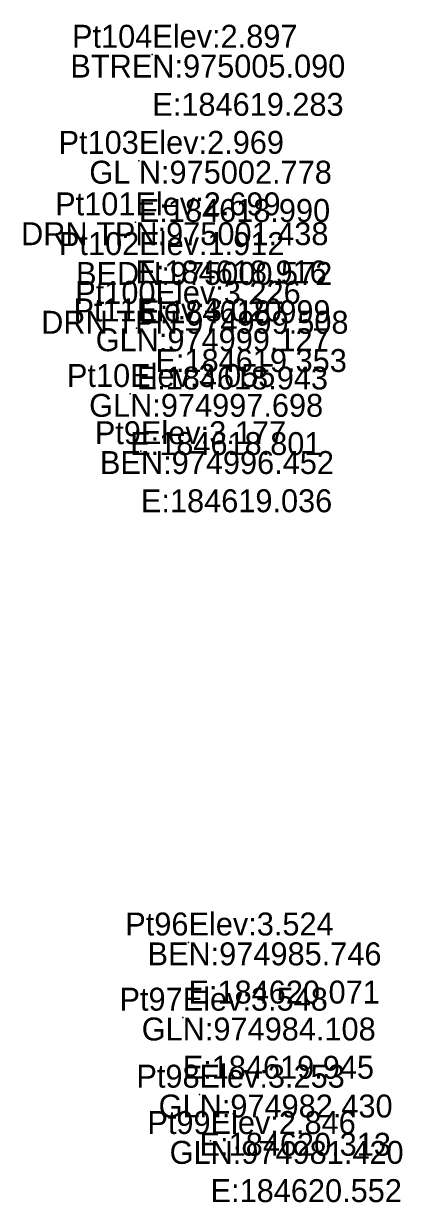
# Model space of a CAD drawing. Header units: metres. Extents: x 179047 to 185643, y 974969 to 975364.
# Drawn here: x 184616.48 to 184624.73, y 974980.08 to 975005.77 of the extents above; entities that cross this region are included whole.
import ezdxf
from ezdxf.enums import TextEntityAlignment as Align

# ---------------------------------------------------------------- set-up
doc = ezdxf.new("R2010")
doc.units = ezdxf.units.M
doc.header["$MEASUREMENT"] = 0
for name, color, linetype, lineweight in [('311531177495131125238.768116', 5, 'Continuous', 0), ('BE', 5, 'Continuous', 0), ('BED', 5, 'Continuous', 0), ('BTRE', 5, 'Continuous', 0), ('Code', 2, 'Continuous', 0), ('Coordinate', 5, 'Continuous', 0), ('DRN TP', 5, 'Continuous', 0), ('GL', 5, 'Continuous', 0), ('Height', 5, 'Continuous', 0), ('Name', 3, 'Continuous', 0)]:
    doc.layers.add(name, color=color, linetype=linetype, lineweight=lineweight)
doc.styles.get("Standard").update_dxf_attribs({"font": '', "height": 2.5})
doc.styles.get('Standard').set_extended_font_data('txt')

msp = doc.modelspace()

# ---------------------------------------------------------------- linework, layer by layer
at = {"layer": '311531177495131125238.768116'}
msp.add_point((184618.99, 975002.778, 2.969), dxfattribs=at)
at = {"layer": 'BE'}
for p in [(184619.036, 974996.452, 3.177), (184620.071, 974985.746, 3.524)]:
    msp.add_point(p, dxfattribs=at)
at = {"layer": 'BED'}
msp.add_point((184618.999, 975000.572, 1.912), dxfattribs=at)
at = {"layer": 'BTRE'}
msp.add_point((184619.283, 975005.09, 2.897), dxfattribs=at)
at = {"layer": 'DRN TP'}
for p in [(184618.916, 975001.438, 2.699), (184619.353, 974999.508, 3.226)]:
    msp.add_point(p, dxfattribs=at)
at = {"layer": 'GL'}
for p in [(184618.943, 974999.127, 3.02), (184618.801, 974997.698, 3.055), (184619.945, 974984.108, 3.548), (184620.313, 974982.43, 3.253), (184620.552, 974981.42, 2.846)]:
    msp.add_point(p, dxfattribs=at)

# ---------------------------------------------------------------- texts
at = {"layer": 'Code', "color": 2}
for s, p in [('BTRE', (184619.283, 975005.09, 2.897)), ('GL ', (184618.99, 975002.778, 2.969)), ('DRN TP', (184618.916, 975001.438, 2.699)), ('BED', (184618.999, 975000.572, 1.912)), ('DRN TP', (184619.353, 974999.508, 3.226)), ('GL', (184618.943, 974999.127, 3.02)), ('GL', (184618.801, 974997.698, 3.055)), ('BE', (184619.036, 974996.452, 3.177)), ('BE', (184620.071, 974985.746, 3.524)), ('GL', (184619.945, 974984.108, 3.548)), ('GL', (184620.313, 974982.43, 3.253)), ('GL', (184620.552, 974981.42, 2.846))]:
    msp.add_text(s, height=0.5, dxfattribs=at).set_placement(p, align=Align.TOP_RIGHT)
at = {"layer": 'Coordinate', "color": 5, "char_height": 0.5, "width": 6, "attachment_point": 1}
for s, insert in [('N:975005.090\\PE:184619.283', (184619.283, 975005.09, 2.897)), ('N:975002.778\\PE:184618.990', (184618.99, 975002.778, 2.969)), ('N:975001.438\\PE:184618.916', (184618.916, 975001.438, 2.699)), ('N:975000.572\\PE:184618.999', (184618.999, 975000.572, 1.912)), ('N:974999.508\\PE:184619.353', (184619.353, 974999.508, 3.226)), ('N:974999.127\\PE:184618.943', (184618.943, 974999.127, 3.02)), ('N:974997.698\\PE:184618.801', (184618.801, 974997.698, 3.055)), ('N:974996.452\\PE:184619.036', (184619.036, 974996.452, 3.177)), ('N:974985.746\\PE:184620.071', (184620.071, 974985.746, 3.524)), ('N:974984.108\\PE:184619.945', (184619.945, 974984.108, 3.548)), ('N:974982.430\\PE:184620.313', (184620.313, 974982.43, 3.253)), ('N:974981.420\\PE:184620.552', (184620.552, 974981.42, 2.846))]:
    msp.add_mtext(s, dxfattribs=dict(at, insert=insert))
at = {"layer": 'Height', "color": 5}
for s, p in [('Elev:2.897', (184619.283, 975005.09, 2.897)), ('Elev:2.969', (184618.99, 975002.778, 2.969)), ('Elev:2.699', (184618.916, 975001.438, 2.699)), ('Elev:1.912', (184618.999, 975000.572, 1.912)), ('Elev:3.226', (184619.353, 974999.508, 3.226)), ('Elev:3.020', (184618.943, 974999.127, 3.02)), ('Elev:3.055', (184618.801, 974997.698, 3.055)), ('Elev:3.177', (184619.036, 974996.452, 3.177)), ('Elev:3.524', (184620.071, 974985.746, 3.524)), ('Elev:3.548', (184619.945, 974984.108, 3.548)), ('Elev:3.253', (184620.313, 974982.43, 3.253)), ('Elev:2.846', (184620.552, 974981.42, 2.846))]:
    msp.add_text(s, height=0.5, dxfattribs=at).set_placement(p, align=Align.BOTTOM_LEFT)
at = {"layer": 'Name', "color": 3}
for s, p in [('Pt104', (184619.283, 975005.09, 2.897)), ('Pt103', (184618.99, 975002.778, 2.969)), ('Pt101', (184618.916, 975001.438, 2.699)), ('Pt102', (184618.999, 975000.572, 1.912)), ('Pt100', (184619.353, 974999.508, 3.226)), ('Pt11', (184618.943, 974999.127, 3.02)), ('Pt10', (184618.801, 974997.698, 3.055)), ('Pt9', (184619.036, 974996.452, 3.177)), ('Pt96', (184620.071, 974985.746, 3.524)), ('Pt97', (184619.945, 974984.108, 3.548)), ('Pt98', (184620.313, 974982.43, 3.253)), ('Pt99', (184620.552, 974981.42, 2.846))]:
    msp.add_text(s, height=0.5, dxfattribs=at).set_placement(p, align=Align.BOTTOM_RIGHT)

doc.saveas('drawing.dxf')
